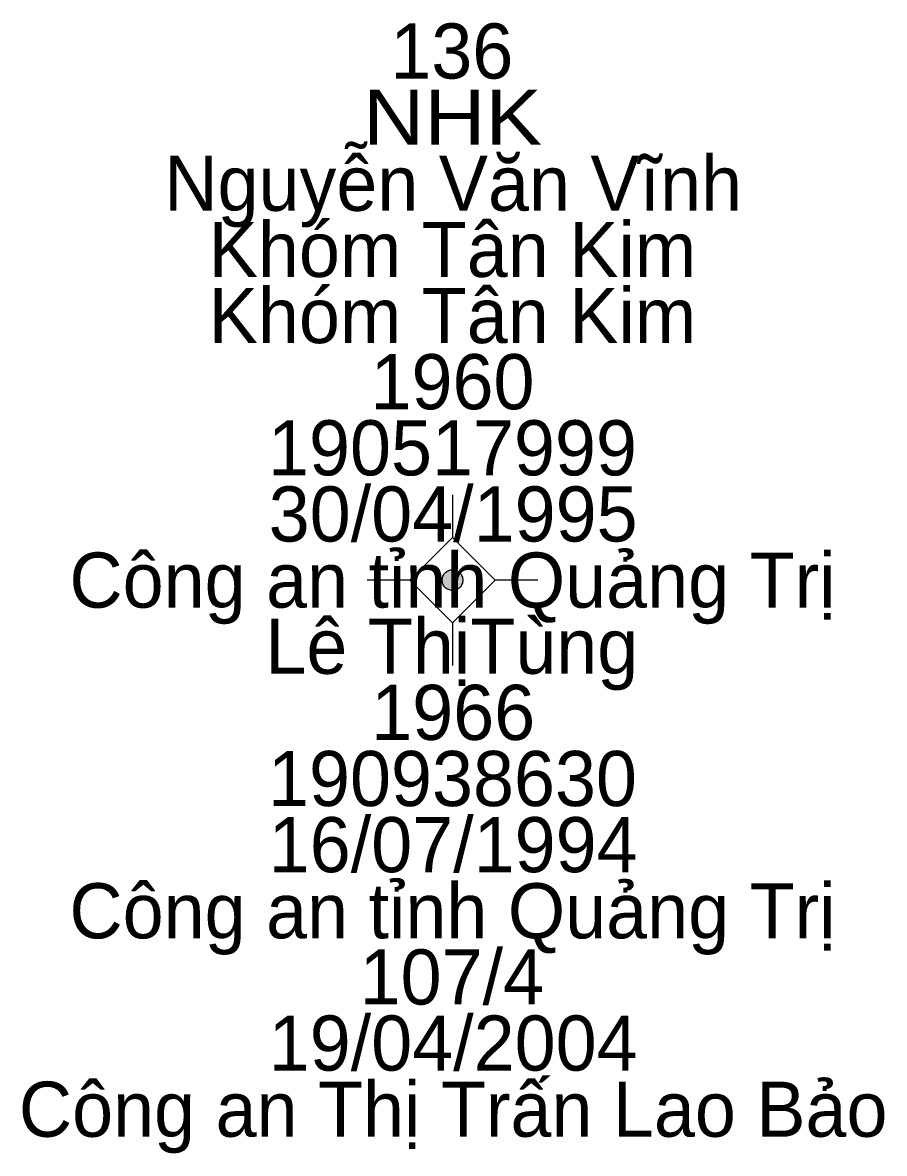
# Model space of a CAD drawing. Header units: metres. Extents: x 535754 to 536552, y 1836422 to 1837057.
# Drawn here: x 536063.24 to 536069.49, y 1836721.06 to 1836729.27 of the extents above; entities that cross this region are included whole.
import ezdxf
from ezdxf.enums import TextEntityAlignment as Align

# ---------------------------------------------------------------- set-up
doc = ezdxf.new("R2010")
doc.units = ezdxf.units.M
doc.header["$LTSCALE"] = 0.16
doc.linetypes.add('MEDIUM_DASHED', pattern=[4.5, 3, -1.5])
doc.layers.add('11', color=7, linetype='MEDIUM_DASHED', lineweight=13)
doc.layers.add('15', color=7, linetype='Continuous', lineweight=13)

msp = doc.modelspace()

# ---------------------------------------------------------------- hatches: boundary and pattern name
at = {"layer": '11'}
msp.add_hatch(color=256, dxfattribs=at).paths.add_polyline_path([(536066.4349, 1836725.22, 1), (536066.2849, 1836725.22, 1)])

# ---------------------------------------------------------------- linework, layer by layer
for p, q in [((536066.36, 1836725.84), (536066.36, 1836725.53)), ((536066.05, 1836725.22), (536065.74, 1836725.22)), ((536066.98, 1836725.22), (536066.67, 1836725.22)), ((536066.36, 1836724.91), (536066.36, 1836724.6))]:
    msp.add_line(p, q, dxfattribs=at)
msp.add_lwpolyline([(536066.36, 1836725.53), (536066.05, 1836725.22), (536066.36, 1836724.91), (536066.67, 1836725.22)], close=True, dxfattribs=at)
msp.add_circle((536066.3599, 1836725.22), 0.075, dxfattribs=at)

# ---------------------------------------------------------------- texts
at = {"layer": '15'}
for s, p in [('136', (536066.355, 1836728.86)), ('Nguyễn Văn Vĩnh', (536066.365, 1836727.9)), ('Khóm Tân Kim', (536066.36, 1836727.42)), ('Khóm Tân Kim', (536066.36, 1836726.94)), ('1960', (536066.36, 1836726.46)), ('190517999', (536066.36, 1836725.98)), ('30/04/1995', (536066.365, 1836725.5)), ('Công an tỉnh Quảng Trị', (536066.36, 1836725.02)), ('Lê ThịTùng', (536066.355, 1836724.54)), ('1966', (536066.365, 1836724.06)), ('190938630', (536066.36, 1836723.58)), ('16/07/1994', (536066.365, 1836723.1)), ('Công an tỉnh Quảng Trị', (536066.36, 1836722.62)), ('107/4', (536066.355, 1836722.14)), ('19/04/2004', (536066.365, 1836721.66)), ('Công an Thị Trấn Lao Bảo', (536066.365, 1836721.18))]:
    msp.add_text(s, height=0.4, dxfattribs=at).set_placement(p, align=Align.CENTER)
at = {"layer": '15', "width": 1.15}
msp.add_text('NHK', height=0.4, dxfattribs=at).set_placement((536066.36, 1836728.38), align=Align.CENTER)

doc.saveas('drawing.dxf')
